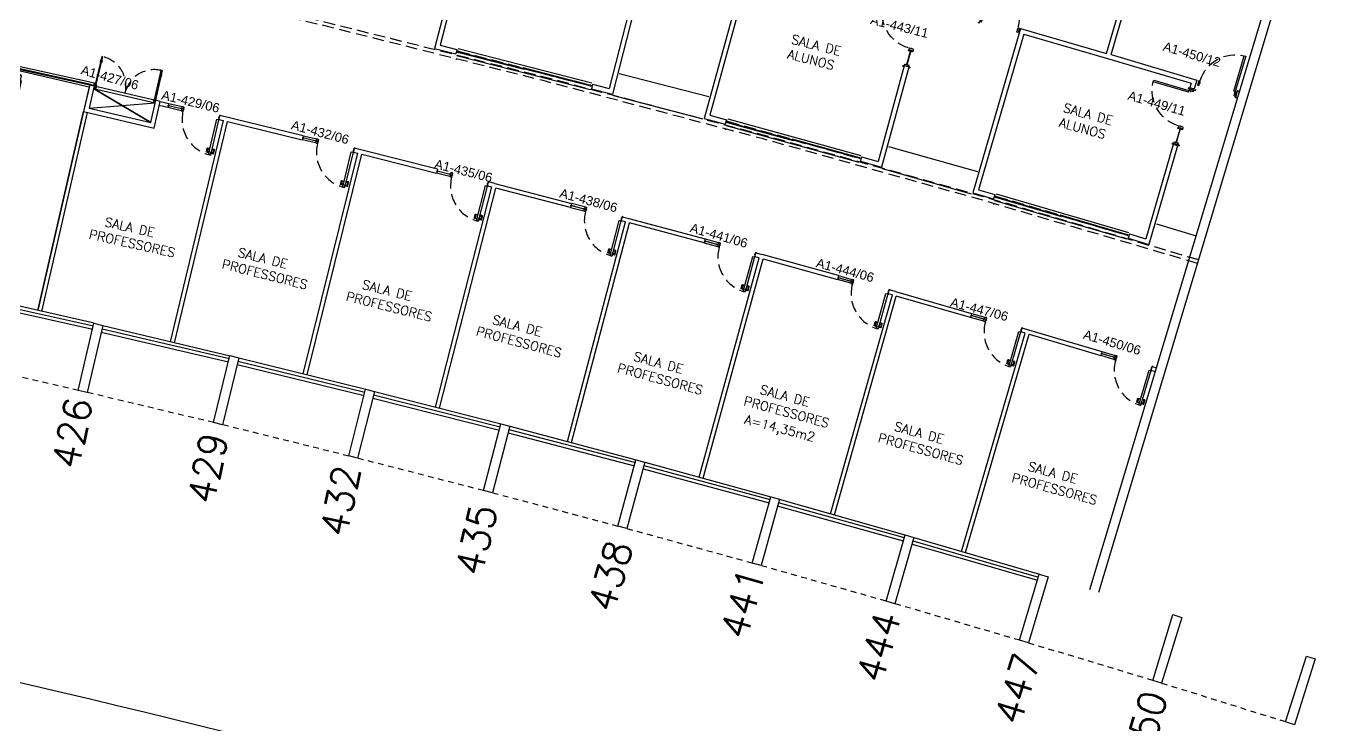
# Model space of a CAD drawing. Header units: millimetres. Extents: x 2958 to 3256, y 1036 to 1150.
# Drawn here: x 3192.3 to 3220.89, y 1050.32 to 1065.53 of the extents above; entities that cross this region are included whole.
import ezdxf

# ---------------------------------------------------------------- set-up
doc = ezdxf.new("R2010")
doc.units = ezdxf.units.MM
doc.linetypes.add('HIDDEN', pattern=[0.375, 0.25, -0.125])
doc.linetypes.add('HIDDEN2', pattern=[0.1875, 0.125, -0.0625])
for name, color, linetype in [('AM-FERRAGEM', 1, 'Continuous'), ('AR-ALV', 2, 'Continuous'), ('AR-ALV-BXA', 2, 'Continuous'), ('AR-COR-VT2', 2, 'Continuous'), ('AR-DIV', 2, 'Continuous'), ('AR-DIV-VT1', 1, 'Continuous'), ('AR-ESQ', 2, 'Continuous'), ('AR-PIS', 1, 'Continuous'), ('AR-PIS-DSN', 1, 'Continuous'), ('AR-POR', 1, 'Continuous'), ('AR-PRJ', 1, 'HIDDEN'), ('AR-PRJ-EDF', 1, 'HIDDEN'), ('AR-SMB', 21, 'Continuous'), ('AREA', 2, 'Continuous'), ('BL-ESCADA', 2, 'Continuous'), ('BL-ESQ-02', 62, 'Continuous'), ('BL-ESQ-PRJ', 1, 'HIDDEN'), ('BL-POR-01', 2, 'Continuous'), ('BL-POR-02', 1, 'Continuous'), ('BL-POR-PRJ', 1, 'HIDDEN'), ('DT-ESQ-01', 71, 'Continuous'), ('DT-ESQ-VT1', 1, 'Continuous'), ('DT-MOB-01', 1, 'Continuous'), ('ESQ', 1, 'Continuous'), ('ESTR', 3, 'Continuous'), ('NOPILAR1', 2, 'Continuous'), ('PROJ', 1, 'HIDDEN2'), ('TEXTO', 2, 'Continuous'), ('USO1', 2, 'Continuous')]:
    doc.layers.add(name, color=color, linetype=linetype)
doc.styles.add('1', font='romans.shx')
doc.styles.add('NOPILAR', font='simplex.shx', dxfattribs={"height": 0.6})
doc.styles.get("Standard").update_dxf_attribs({"font": 'arial.ttf'})
doc.styles.add('UNB-100-1', font='simplex.shx', dxfattribs={"height": 0.2})
doc.dimstyles.new('1-600', dxfattribs={"dimtxt": 1.1, "dimasz": 2.5, "dimexe": 2, "dimexo": 4, "dimgap": 0.2, "dimtad": 1, "dimdec": 0, "dimzin": 4, "dimdsep": 46, "dimlunit": 6, "dimtxsty": '1', "dimblk1": 'NONE', "dimblk2": 'NONE', "dimsah": 1, "dimcen": 0, "dimclrd": 2, "dimclre": 2, "dimclrt": 2, "dimadec": 0, "dimazin": 0, "dimtfac": 1, "dimtdec": 0, "dimtmove": 2, "dimatfit": 3, "dimldrblk": 'NONE', "dimfxl": 1, "dimtolj": 1, "dimtzin": 0, "dimarcsym": 0})

# ---------------------------------------------------------------- blocks, each defined once
blk = doc.blocks.new('ev01-p')
at = {"layer": 'AR-ALV-BXA', "color": 2}
for p, q in [((0, 0.075), (3, 0.075)), ((0, -0.075), (3, -0.075))]:
    blk.add_line(p, q, dxfattribs=at)
at = {"layer": 'BL-ESQ-02'}
for p, q in [((0, 0.021), (0.015, 0.021)), ((3, -0.006), (3, 0.007))]:
    blk.add_line(p, q, dxfattribs=at)
at = {"layer": 'BL-ESQ-02', "color": 2}
for p, q in [((0, 0.007), (0, 0.021)), ((0, 0.007), (0.015, 0.007)), ((0, -0.006), (0, 0.007)), ((0, 0.007), (0.015, 0.007)), ((0, -0.006), (0, 0.007)), ((0.015, 0.007), (0, 0.007)), ((0.014, 0.02), (0.001, 0.02)), ((0.001, 0.02), (0.001, 0.008)), ((0.001, 0.008), (0.014, 0.008)), ((0.014, 0.006), (0.001, 0.006)), ((0.001, 0.006), (0.001, -0.005)), ((0.014, 0.019), (0.014, 0.02)), ((0.015, 0.019), (0.014, 0.019)), ((0.014, 0.008), (0.014, 0.009)), ((0.014, 0.009), (0.015, 0.009)), ((0.014, 0.005), (0.014, 0.006)), ((0.015, 0.005), (0.014, 0.005)), ((0.015, 0.021), (0.015, 0.019)), ((0.015, 0.009), (0.015, 0.007)), ((0.015, 0.007), (0.015, 0.005)), ((3, 0.021), (2.985, 0.021)), ((2.985, 0.021), (2.985, 0.019)), ((2.985, 0.019), (2.986, 0.019)), ((2.986, 0.009), (2.985, 0.009)), ((2.985, 0.009), (2.985, 0.007)), ((3, 0.007), (2.985, 0.007)), ((2.985, 0.007), (3, 0.007)), ((2.986, 0.019), (2.986, 0.02)), ((2.986, 0.02), (2.999, 0.02)), ((2.986, 0.008), (2.986, 0.009)), ((2.999, 0.008), (2.986, 0.008)), ((2.999, 0.02), (2.999, 0.008)), ((3, 0.007), (3, 0.021)), ((0.015, -0.006), (0, -0.006)), ((0.001, -0.005), (0.014, -0.005)), ((0.014, -0.005), (0.014, -0.004)), ((0.014, -0.004), (0.015, -0.004)), ((0.015, -0.004), (0.015, -0.006))]:
    blk.add_line(p, q, dxfattribs=at)
at = {"layer": 'BL-ESQ-02', "color": 1}
for points in [[(1.5, 0.004), (0.005, 0.004), (0.005, -0.004), (1.5, -0.004)], [(1.47, 0.01), (2.995, 0.01), (2.995, 0.018), (1.47, 0.018)]]:
    blk.add_lwpolyline(points, dxfattribs=at)
at = {"layer": 'BL-ESQ-02', "color": 2}
blk.add_lwpolyline([(0.005, -0.164), (0.005, -0.172)], dxfattribs=at)
at = {"layer": 'BL-ESQ-PRJ', "color": 1}
for p, q in [((0, 0.021), (2.985, 0.021)), ((0.015, 0.019), (2.985, 0.019)), ((0.015, 0.009), (2.985, 0.009)), ((0.015, 0.007), (2.985, 0.007))]:
    blk.add_line(p, q, dxfattribs=at)
at = {"layer": 'DT-ESQ-01', "color": 1}
for p, q in [((1.47, 0.018), (1.47, 0.01)), ((1.5, 0.004), (1.5, -0.004))]:
    blk.add_line(p, q, dxfattribs=at)
blk = doc.blocks.new('pm01-p')
at = {"layer": 'BL-ESQ-02', "color": 2}
for p, q in [((0.01, 0.025), (0.01, 0.125)), ((0.04, 0.125), (0.01, 0.125)), ((0.04, 0.025), (0.01, 0.025)), ((0.04, 0.025), (0.04, 0.125))]:
    blk.add_line(p, q, dxfattribs=at)
for points in [[(0.041, 0.926), (0.041, 0.126), (0.076, 0.126), (0.076, 0.926)], [(0.04, 0.075), (0.04, 0.09), (0.05, 0.09), (0.05, 0.075)], [(0.842, 0.075), (0.842, 0.09), (0.832, 0.09), (0.832, 0.075)], [(0.872, 0.025), (0.842, 0.025), (0.842, 0.125), (0.872, 0.125)]]:
    blk.add_lwpolyline(points, close=True, dxfattribs=at)
at = {"layer": 'BL-ESQ-02', "color": 1}
for points in [[(0, 0.023), (0, 0), (-0.023, 0), (-0.023, 0), (0, 0), (0, 0.023)], [(0, 0.128), (0, 0.15), (-0.023, 0.15), (-0.023, 0.151), (0, 0.151), (0, 0.128)]]:
    blk.add_lwpolyline(points, close=True, dxfattribs=at)
at = {"layer": 'BL-ESQ-02', "color": 2}
blk.add_lwpolyline([(0.01, 0.115), (0, 0.115), (0, 0.035), (0.01, 0.035)], dxfattribs=at)
at = {"layer": 'BL-ESQ-PRJ', "color": 1}
blk.add_arc((0.041, 0.126), 0.801, 1.0013, 87.4949, dxfattribs=at)
at = {"layer": 'DT-ESQ-VT1'}
for points in [[(0.04, 0.125), (0.04, 0.1), (0.041, 0.1), (0.041, 0.125)], [(0.041, 0.126), (0.066, 0.126), (0.066, 0.125), (0.041, 0.125)]]:
    blk.add_lwpolyline(points, close=True, dxfattribs=at)
blk = doc.blocks.new('em01-p')
at = {"layer": 'BL-ESQ-02', "color": 2}
for p, q in [((0.33, 0.003), (0.03, 0.003)), ((0.33, 0.05), (0.33, -0.05)), ((0.36, 0.05), (0.33, 0.05)), ((0.36, 0.05), (0.36, -0.05)), ((0.33, -0.003), (0.03, -0.003)), ((0.36, -0.05), (0.33, -0.05))]:
    blk.add_line(p, q, dxfattribs=at)
for points in [[(0.03, 0.05), (0, 0.05), (0, -0.05), (0.03, -0.05)], [(0.03, 0.003), (0.03, 0.018), (0.04, 0.018), (0.04, 0.003)], [(0.33, 0.003), (0.33, 0.018), (0.32, 0.018), (0.32, 0.003)], [(0.03, -0.003), (0.03, -0.018), (0.04, -0.018), (0.04, -0.003)], [(0.33, -0.003), (0.33, -0.018), (0.32, -0.018), (0.32, -0.003)]]:
    blk.add_lwpolyline(points, close=True, dxfattribs=at)
blk.add_lwpolyline([(0.36, -0.04), (0.37, -0.04), (0.37, 0.04), (0.36, 0.04)], dxfattribs=at)
at = {"layer": 'BL-ESQ-02', "color": 1}
for points in [[(0.37, 0.052), (0.37, 0.075), (0.392, 0.075), (0.392, 0.075), (0.369, 0.075), (0.369, 0.052)], [(0.37, -0.053), (0.37, -0.075), (0.392, -0.075), (0.392, -0.076), (0.369, -0.076), (0.369, -0.053)]]:
    blk.add_lwpolyline(points, close=True, dxfattribs=at)
blk = doc.blocks.new('conj pm01-p')
at = {"rotation": 180}
for name, p in [('em01-p', (-0.872, 0)), ('pm01-p', (0, 0.075))]:
    blk.add_blockref(name, p, dxfattribs=at)
blk = doc.blocks.new('escada01-planta')
for p, q in [((0.1, 0.1), (0.1, 0.103)), ((0.106, 0.1), (0.1, 0.1)), ((2.9, 0.1), (2.894, 0.1)), ((2.9, 0.103), (2.9, 0.1))]:
    blk.add_line(p, q)
at = {"layer": 'AR-COR-VT2'}
for p, q in [((-1.517, 4.349), (-1.517, 4.41)), ((-1.517, 4.41), (0.07, 4.41)), ((-1.476, 4.37), (0.03, 4.37)), ((-1.476, 4.349), (-1.476, 4.37)), ((0.03, 4.37), (0.03, 0.03)), ((0.07, 4.41), (0.07, 0.07)), ((1.33, 1.43), (1.33, 4.41)), ((1.33, 4.41), (4.558, 4.41)), ((1.37, 1.47), (1.37, 4.37)), ((1.37, 4.37), (4.517, 4.37)), ((4.517, 4.349), (4.517, 4.37)), ((4.558, 4.348), (4.558, 4.41)), ((1.63, 4.218), (1.63, 1.47)), ((1.67, 4.218), (1.67, 1.43)), ((2.93, 4.218), (2.93, 1.859)), ((2.97, 4.218), (2.97, 1.859)), ((2.93, 1.859), (2.93, 0.07)), ((2.97, 1.859), (2.97, 0.03)), ((1.33, 1.43), (1.67, 1.43)), ((1.37, 1.47), (1.63, 1.47)), ((2.97, 0.03), (0.03, 0.03)), ((0.07, 0.07), (2.93, 0.07))]:
    blk.add_line(p, q, dxfattribs=at)
for centre, start, end in [((1.65, 4.218), 359.5253, 179.5252), ((2.95, 4.218), 0.4748, 180.4747)]:
    blk.add_arc(centre, 0.02, start, end, dxfattribs=at)
at = {"layer": 'AR-PIS'}
blk.add_line((1.4, 4.349), (4.468, 4.349), dxfattribs=at)
at = {"layer": 'AR-PIS-DSN', "ltscale": 0.2}
for p, q in [((0, 4.349), (-1.476, 4.349)), ((0, 1.5), (0, 4.349)), ((0, 4.349), (0.03, 4.349)), ((0.07, 4.349), (0.1, 4.349)), ((1.3, 4.349), (0.1, 4.349)), ((0.1, 4.349), (0.1, 1.5)), ((1.3, 4.349), (1.33, 4.349)), ((1.3, 4.349), (1.3, 1.5)), ((1.37, 4.349), (1.4, 4.349)), ((1.4, 4.349), (1.4, 1.5)), ((0.03, 4.156), (0, 4.156)), ((0.1, 4.156), (0.07, 4.156)), ((1.3, 4.065), (0.1, 4.065)), ((1.33, 4.156), (1.3, 4.156)), ((1.4, 4.156), (1.37, 4.156)), ((1.6, 4.115), (1.63, 4.115)), ((1.6, 4.115), (1.6, 1.5)), ((1.67, 4.115), (1.7, 4.115)), ((1.7, 4.115), (1.7, 1.785)), ((2.9, 4.065), (1.7, 4.065)), ((2.9, 4.115), (2.93, 4.115)), ((2.9, 1.785), (2.9, 4.115)), ((2.97, 4.115), (3, 4.115)), ((3, 1.785), (3, 4.115)), ((1.3, 3.78), (0.1, 3.78)), ((2.9, 3.78), (1.7, 3.78)), ((1.3, 3.495), (0.1, 3.495)), ((2.9, 3.495), (1.7, 3.495)), ((1.3, 3.21), (0.1, 3.21)), ((2.9, 3.21), (1.7, 3.21)), ((1.3, 2.925), (0.1, 2.925)), ((2.9, 2.925), (1.7, 2.925)), ((1.3, 2.64), (0.1, 2.64)), ((2.9, 2.64), (1.7, 2.64)), ((1.3, 2.355), (0.1, 2.355)), ((2.9, 2.355), (1.7, 2.355)), ((1.3, 2.07), (0.1, 2.07)), ((2.9, 2.07), (1.7, 2.07)), ((1.3, 1.785), (0.1, 1.785)), ((1.6, 1.785), (1.63, 1.785)), ((1.67, 1.785), (1.7, 1.785)), ((2.9, 1.785), (1.7, 1.785)), ((2.9, 1.785), (2.93, 1.785)), ((2.97, 1.785), (3, 1.785)), ((3, 1.785), (3, 0)), ((0, 0), (0, 1.5)), ((0, 1.5), (0.03, 1.5)), ((0.07, 1.5), (0.1, 1.5)), ((1.3, 1.5), (1.33, 1.5)), ((1.37, 1.5), (1.4, 1.5)), ((1.4, 1.5), (1.6, 1.5)), ((3, 0), (0, 0))]:
    blk.add_line(p, q, dxfattribs=at)
blk = doc.blocks.new('DOBRADIÇA')
at = {"layer": 'AM-FERRAGEM', "linetype": 'Continuous'}
for p, q in [((-0.029, 0), (-0.005, 0.013)), ((-0.021, -0.002), (-0.005, 0.007)), ((-0.021, -0.017), (-0.021, -0.004)), ((0, -0.08), (0, -0.029))]:
    blk.add_line(p, q, dxfattribs=at)
at = {"layer": 'AM-FERRAGEM'}
for p, q in [((-0.005, 0.05), (-0.005, 0.005)), ((0, 0.05), (-0.005, 0.05)), ((0, 0.005), (-0.005, 0.005)), ((-0.031, -0.003), (-0.029, -0.025)), ((-0.029, -0.025), (-0.021, -0.03)), ((-0.021, -0.017), (-0.004, -0.024)), ((-0.017, -0.034), (-0.008, -0.075)), ((0, -0.08), (-0.003, -0.08))]:
    blk.add_line(p, q, dxfattribs=at)
at = {"layer": 'AM-FERRAGEM', "linetype": 'Continuous'}
blk.add_circle((-0.026, -0.004), 0.002, dxfattribs=at)
for centre, radius, end in [((-0.026, -0.004), 0.005, 172), ((-0.026, -0.004), 0.002, 172), ((-0.005, -0.029), 0.005, 76)]:
    blk.add_arc(centre, radius, 0, end, dxfattribs=at)
at = {"layer": 'AM-FERRAGEM'}
for centre, start, end in [((-0.022, -0.034), 2.8624, 76), ((-0.003, -0.075), 182.8624, 270)]:
    blk.add_arc(centre, 0.005, start, end, dxfattribs=at)
blk = doc.blocks.new('ar 01-aberto-p')
at = {"layer": 'AR-SMB'}
for p, q in [((0.005, 0.435), (1.385, -0.005)), ((1.385, 0.435), (0.005, -0.005))]:
    blk.add_line(p, q, dxfattribs=at)
at = {"layer": 'BL-POR-01'}
for p, q in [((1.385, -0.005), (0.005, -0.005)), ((1.385, -0.065), (0.005, -0.065))]:
    blk.add_line(p, q, dxfattribs=at)
for points in [[(0.019, -0.725), (0.019, -0.07), (0.04, -0.07), (0.04, -0.725), (0.019, -0.725)], [(1.371, -0.725), (1.371, -0.07), (1.35, -0.07), (1.35, -0.725), (1.371, -0.725)]]:
    blk.add_lwpolyline(points, dxfattribs=at)
at = {"layer": 'BL-POR-PRJ'}
for centre, start, end in [((0.04, -0.07), 268.1627, 0.4374), ((1.35, -0.07), 179.5626, 271.8373)]:
    blk.add_arc(centre, 0.655, start, end, dxfattribs=at)
at = {"layer": 'DT-MOB-01'}
for points in [[(0.019, -0.589), (0.013, -0.589)], [(0.013, -0.641), (0.013, -0.589)], [(0.019, -0.641), (0.013, -0.641)], [(0.04, -0.589), (0.046, -0.589)], [(0.04, -0.641), (0.046, -0.641)], [(0.046, -0.641), (0.046, -0.589)], [(1.35, -0.599), (1.344, -0.599)], [(1.344, -0.651), (1.344, -0.599)], [(1.35, -0.651), (1.344, -0.651)], [(1.371, -0.599), (1.377, -0.599)], [(1.371, -0.651), (1.377, -0.651)], [(1.377, -0.651), (1.377, -0.599)]]:
    blk.add_lwpolyline(points, dxfattribs=at)
at = {"linetype": 'Continuous', "yscale": 0.7199999999999989, "rotation": 180}
for p, xscale, zscale in [((0.04, -0.065), 0.7199999999999989, 0.7199999999999989), ((1.35, -0.065), -0.7199999999999989, 0.7200000000000001)]:
    blk.add_blockref('DOBRADIÇA', p, dxfattribs=dict(at, xscale=xscale, zscale=zscale))
blk = doc.blocks.new('pm80-dry-p')
at = {"layer": 'BL-POR-01'}
blk.add_lwpolyline([(0.044, 0.84), (0.044, 0.05), (0.004, 0.05), (0.004, 0.84)], close=True, dxfattribs=at)
at = {"layer": 'BL-POR-02'}
for p, q in [((0, 0.047), (-0.018, 0.047)), ((-0.018, 0.047), (-0.018, 0.046)), ((-0.018, 0.046), (0, 0.046)), ((0.001, 0.045), (0.001, 0)), ((0.002, 0), (0.002, 0.045)), ((0.803, 0), (0.803, 0.045)), ((0.804, 0.045), (0.804, 0)), ((0.805, 0.047), (0.823, 0.047)), ((0.823, 0.046), (0.805, 0.046)), ((0.823, 0.047), (0.823, 0.046)), ((-0.018, -0.046), (-0.018, -0.047)), ((0, -0.046), (-0.018, -0.046)), ((-0.018, -0.047), (0, -0.047)), ((0.001, -0.005), (0.001, -0.045)), ((0.002, -0.045), (0.002, -0.005)), ((0.003, -0.001), (0.016, -0.001)), ((0.003, -0.002), (0.016, -0.002)), ((0.003, -0.004), (0.016, -0.004)), ((0.802, -0.001), (0.789, -0.001)), ((0.802, -0.002), (0.789, -0.002)), ((0.802, -0.004), (0.789, -0.004)), ((0.803, -0.045), (0.803, -0.005)), ((0.804, -0.005), (0.804, -0.045)), ((0.805, -0.046), (0.823, -0.046)), ((0.823, -0.047), (0.805, -0.047)), ((0.823, -0.046), (0.823, -0.047))]:
    blk.add_line(p, q, dxfattribs=at)
for points in [[(-0.003, 0.799), (-0.047, 0.799, 0.414214), (-0.056, 0.79), (-0.056, 0.71, 0.414214), (-0.047, 0.701), (-0.018, 0.701), (-0.018, 0.719), (-0.038, 0.719), (-0.038, 0.781), (-0.003, 0.781)], [(0.051, 0.799), (0.095, 0.799, -0.414214), (0.104, 0.79), (0.104, 0.71, -0.414214), (0.095, 0.701), (0.066, 0.701), (0.066, 0.719), (0.086, 0.719), (0.086, 0.781), (0.051, 0.781)]]:
    blk.add_lwpolyline(points, format="xyb", dxfattribs=at)
for points in [[(0.004, 0.816), (0.004, 0.764), (-0.003, 0.764), (-0.003, 0.816)], [(0.044, 0.816), (0.044, 0.764), (0.051, 0.764), (0.051, 0.816)]]:
    blk.add_lwpolyline(points, close=True, dxfattribs=at)
for centre, radius, start, end in [((0, 0.045), 0.00225, 0, 90), ((0, 0.045), 0.00075, 0, 90), ((0.805, 0.045), 0.00225, 90, 180), ((0.805, 0.045), 0.00075, 90, 180), ((0, -0.045), 0.00225, 270, 0), ((0, -0.045), 0.00075, 270, 0), ((0.003, 0), 0.00225, 180, 270), ((0.003, -0.005), 0.00225, 90, 180), ((0.003, 0), 0.00075, 180, 270), ((0.003, -0.005), 0.00075, 90, 180), ((0.016, -0.002), 0.0015, 270, 90), ((0.789, -0.002), 0.0015, 90, 270), ((0.802, 0), 0.00075, 270, 0), ((0.802, 0), 0.00225, 270, 0), ((0.802, -0.005), 0.00225, 0, 90), ((0.802, -0.005), 0.00075, 0, 90), ((0.805, -0.045), 0.00225, 180, 270), ((0.805, -0.045), 0.00075, 180, 270)]:
    blk.add_arc(centre, radius, start, end, dxfattribs=at)
at = {"layer": 'BL-POR-PRJ'}
blk.add_arc((0.012, 0.05), 0.79, 359.9833, 90.5939, dxfattribs=at)
blk = doc.blocks.new('porta-visor')
at = {"layer": 'AR-DIV'}
for p, q in [((0, -0.045), (0, 0.045)), ((0.843, 0.045), (0.805, 0.045)), ((0.805, -0.045), (0.805, 0.045)), ((0.843, -0.045), (0.805, -0.045))]:
    blk.add_line(p, q, dxfattribs=at)
for points in [[(0.843, 0.045), (0.843, -0.045)], [(1.143, 0.045), (1.143, -0.045)]]:
    blk.add_lwpolyline(points, dxfattribs=at)
at = {"layer": 'DT-ESQ-VT1'}
for points in [[(0.864, -0.004), (0.864, -0.005), (0.843, -0.005), (0.843, 0.003), (0.843, 0.005), (0.864, 0.005), (0.864, 0.004), (0.844, 0.004), (0.844, 0.003), (0.844, -0.003), (0.844, -0.004)], [(1.122, -0.004), (1.122, -0.005), (1.143, -0.005), (1.143, 0.003), (1.143, 0.005), (1.122, 0.005), (1.122, 0.004), (1.142, 0.004), (1.142, 0.003), (1.142, -0.003), (1.142, -0.004)]]:
    blk.add_lwpolyline(points, close=True, dxfattribs=at)
for points in [[(0.844, 0.003), (0.844, -0.003)], [(1.142, 0.003), (1.142, -0.003)]]:
    blk.add_lwpolyline(points, dxfattribs=at)
at = {"layer": 'DT-ESQ-VT1', "color": 2}
blk.add_lwpolyline([(0.846, -0.003), (1.14, -0.003), (1.14, 0.003), (0.846, 0.003)], close=True, dxfattribs=at)
at = {"xscale": -1, "rotation": 180.0000000026153}
blk.add_blockref('pm80-dry-p', (0, 0), dxfattribs=at)
blk = doc.blocks.new('PILAR-SLC')
blk.add_lwpolyline([(0.197, -72.501), (0.197, -74.001), (-0.003, -74.001), (-0.003, -72.501)], close=True)
blk = doc.blocks.new('*D97')
at = {"layer": 'DEFPOINTS', "color": 0, "transparency": 16777216}
for p in [(3139.882, 1067.386), (3139.766, 1065.89), (3217.679, 1052.622), (3190.353, 1051.654), (3217.238, 1051.188)]:
    blk.add_point(p, dxfattribs=at)
at = {"layer": 'USO1', "color": 2, "lineweight": -2, "transparency": 16777216}
for p, q in [((3139.459, 1061.902), (3139.114, 1057.415)), ((3216.063, 1047.364), (3214.741, 1043.063))]:
    blk.add_line(p, q, dxfattribs=at)
blk.add_arc((3112.356, 709.986), 350.458, 72.913, 85.59592, dxfattribs=at)
at = {"layer": 'USO1', "color": 2, "transparency": 16777216, "insert": (3177.837, 1055.035), "char_height": 1.1, "attachment_point": 5, "rotation": 349.2545, "style": '1'}
blk.add_mtext('\\A1;Matemática', dxfattribs=at)
blk = doc.blocks.new('_NONE')
at = {"color": 0, "linetype": 'ByBlock'}
blk.add_circle((0, 0), 0.25, dxfattribs=at)
blk = doc.blocks.new('*D98')
at = {"layer": 'DEFPOINTS', "color": 0, "transparency": 16777216}
for p in [(3217.727, 1052.777), (3217.286, 1051.343), (3240.472, 1045.084), (3239.973, 1043.677), (3230.342, 1040.125)]:
    blk.add_point(p, dxfattribs=at)
at = {"layer": 'USO1', "color": 2, "lineweight": -2, "transparency": 16777216}
for p, q in [((3216.111, 1047.52), (3214.741, 1043.063)), ((3238.636, 1039.907), (3237.127, 1035.655))]:
    blk.add_line(p, q, dxfattribs=at)
blk.add_arc((3052.301, 514.617), 554.849, 70.469, 72.913, dxfattribs=at)
at = {"layer": 'USO1', "color": 2, "transparency": 16777216, "insert": (3226.837, 1042.089), "char_height": 1.1, "attachment_point": 5, "rotation": 341.691, "style": '1'}
blk.add_mtext('\\A1;Entrada Norte', dxfattribs=at)

msp = doc.modelspace()

# ---------------------------------------------------------------- linework, layer by layer
at = {"layer": 'AR-ALV'}
for p, q in [((3215.836, 1064.937), (3217.156, 1069.464)), ((3215.932, 1064.909), (3217.252, 1069.436)), ((3215.471, 1053.262), (3220.143, 1068.793)), ((3215.664, 1053.208), (3220.335, 1068.735)), ((3202.067, 1068.432), (3201.198, 1065.041)), ((3202.195, 1068.528), (3201.32, 1065.114)), ((3208.002, 1066.919), (3207.071, 1063.519)), ((3208.099, 1066.893), (3207.194, 1063.589)), ((3205.53, 1066.237), (3205.001, 1064.171)), ((3205.627, 1066.212), (3205.073, 1064.048)), ((3213.961, 1065.475), (3212.918, 1061.899)), ((3214.029, 1065.352), (3213.042, 1061.968)), ((3213.961, 1065.475), (3215.836, 1064.937)), ((3214.029, 1065.352), (3215.855, 1064.827)), ((3201.198, 1065.041), (3201.658, 1064.925)), ((3201.32, 1065.114), (3201.683, 1065.022)), ((3201.683, 1065.022), (3201.658, 1064.925)), ((3215.856, 1064.827), (3217.677, 1064.287)), ((3215.932, 1064.909), (3217.801, 1064.355)), ((3211.429, 1064.667), (3210.859, 1062.585)), ((3211.525, 1064.64), (3210.929, 1062.462)), ((3204.638, 1064.265), (3204.613, 1064.168)), ((3204.613, 1064.168), (3205.073, 1064.048)), ((3204.638, 1064.265), (3205.001, 1064.171)), ((3217.677, 1064.287), (3217.649, 1064.191)), ((3217.649, 1064.191), (3217.745, 1064.163)), ((3217.801, 1064.355), (3217.745, 1064.163)), ((3218.642, 1063.975), (3218.684, 1064.119)), ((3218.684, 1064.119), (3218.733, 1064.105)), ((3218.642, 1063.975), (3218.69, 1063.961)), ((3207.194, 1063.589), (3207.555, 1063.492)), ((3207.071, 1063.519), (3207.529, 1063.395)), ((3207.555, 1063.492), (3207.529, 1063.395)), ((3210.498, 1062.686), (3210.471, 1062.589)), ((3210.498, 1062.686), (3210.859, 1062.585)), ((3217.287, 1062.951), (3216.69, 1060.903)), ((3217.383, 1062.923), (3216.758, 1060.779)), ((3217.383, 1062.923), (3217.287, 1062.951)), ((3210.471, 1062.589), (3210.929, 1062.462)), ((3212.918, 1061.899), (3213.374, 1061.768)), ((3213.042, 1061.968), (3213.402, 1061.864)), ((3213.402, 1061.864), (3213.374, 1061.768)), ((3216.331, 1061.01), (3216.302, 1060.914)), ((3216.331, 1061.01), (3216.69, 1060.903)), ((3216.302, 1060.914), (3216.758, 1060.779))]:
    msp.add_line(p, q, dxfattribs=at)
at = {"layer": 'AR-DIV'}
for p, q in [((3203.131, 1064.529), (3203.132, 1064.529)), ((3203.131, 1064.529), (3203.131, 1064.529)), ((3193.689, 1064.253), (3193.784, 1064.231)), ((3193.689, 1064.253), (3193.784, 1064.231)), ((3195.223, 1063.893), (3195.128, 1063.916)), ((3195.223, 1063.893), (3195.128, 1063.916)), ((3195.222, 1063.889), (3195.407, 1063.845)), ((3192.554, 1059.337), (3193.553, 1063.671)), ((3192.642, 1059.317), (3193.639, 1063.651)), ((3195.387, 1063.758), (3195.201, 1063.801)), ((3195.736, 1063.768), (3195.699, 1063.777)), ((3196.499, 1063.497), (3196.52, 1063.586)), ((3198.337, 1063.144), (3196.52, 1063.586)), ((3195.447, 1058.66), (3196.596, 1063.474)), ((3195.535, 1058.639), (3196.684, 1063.453)), ((3196.499, 1063.497), (3196.596, 1063.474)), ((3196.684, 1063.453), (3198.316, 1063.057)), ((3198.665, 1063.064), (3198.629, 1063.073)), ((3198.334, 1057.959), (3199.523, 1062.763)), ((3198.422, 1057.937), (3199.61, 1062.742)), ((3199.426, 1062.787), (3199.448, 1062.875)), ((3199.426, 1062.787), (3199.523, 1062.763)), ((3199.588, 1062.84), (3199.447, 1062.874)), ((3201.261, 1062.419), (3199.588, 1062.84)), ((3199.61, 1062.742), (3201.239, 1062.331)), ((3202.347, 1062.052), (3202.369, 1062.14)), ((3202.51, 1062.104), (3202.369, 1062.14)), ((3202.51, 1062.104), (3204.179, 1061.669)), ((3201.215, 1057.234), (3202.444, 1062.028)), ((3201.303, 1057.211), (3202.531, 1062.006)), ((3202.347, 1062.052), (3202.444, 1062.028)), ((3204.156, 1061.582), (3202.531, 1062.006)), ((3204.469, 1061.594), (3204.506, 1061.584)), ((3204.09, 1056.485), (3205.359, 1061.269)), ((3204.177, 1056.462), (3205.446, 1061.246)), ((3204.483, 1061.497), (3204.447, 1061.506)), ((3205.262, 1061.294), (3205.285, 1061.381)), ((3205.359, 1061.269), (3205.262, 1061.294)), ((3205.285, 1061.381), (3205.425, 1061.344)), ((3205.425, 1061.344), (3207.091, 1060.896)), ((3207.067, 1060.809), (3205.446, 1061.246)), ((3206.959, 1055.712), (3208.267, 1060.485)), ((3207.046, 1055.688), (3208.354, 1060.462)), ((3208.17, 1060.511), (3208.194, 1060.598)), ((3208.267, 1060.485), (3208.17, 1060.511)), ((3208.194, 1060.598), (3208.334, 1060.56)), ((3209.996, 1060.098), (3208.334, 1060.56)), ((3208.354, 1060.462), (3209.972, 1060.011)), ((3209.822, 1054.916), (3211.169, 1059.678)), ((3209.908, 1054.891), (3211.255, 1059.654)), ((3211.072, 1059.705), (3211.097, 1059.791)), ((3211.169, 1059.678), (3211.072, 1059.705)), ((3211.236, 1059.753), (3211.097, 1059.791)), ((3211.236, 1059.753), (3212.894, 1059.276)), ((3212.87, 1059.19), (3211.255, 1059.654)), ((3213.967, 1058.874), (3213.993, 1058.961)), ((3213.992, 1058.961), (3214.132, 1058.921)), ((3212.677, 1054.096), (3214.064, 1058.847)), ((3212.764, 1054.07), (3214.15, 1058.821)), ((3214.064, 1058.847), (3213.967, 1058.874)), ((3214.132, 1058.921), (3215.733, 1058.446)), ((3214.15, 1058.821), (3215.708, 1058.36)), ((3215.09, 1058.671), (3215.09, 1058.671)), ((3215.995, 1058.275), (3216.031, 1058.264)), ((3216.021, 1058.361), (3216.057, 1058.351)), ((3216.803, 1058.036), (3216.829, 1058.122)), ((3216.829, 1058.122), (3216.925, 1058.093)), ((3216.899, 1058.007), (3216.803, 1058.036))]:
    msp.add_line(p, q, dxfattribs=at)
for points in [[(3193.689, 1064.253), (3193.553, 1063.671), (3195.086, 1063.312), (3195.223, 1063.893)], [(3193.689, 1064.253), (3193.553, 1063.671), (3195.086, 1063.312), (3195.223, 1063.893)], [(3193.784, 1064.231), (3193.67, 1063.744), (3195.014, 1063.429), (3195.128, 1063.916)], [(3193.784, 1064.231), (3193.67, 1063.744), (3195.014, 1063.429), (3195.128, 1063.916)]]:
    msp.add_lwpolyline(points, dxfattribs=at)
at = {"layer": 'AR-DIV-VT1'}
for p, q in [((3195.407, 1063.845), (3195.699, 1063.777)), ((3195.679, 1063.689), (3195.387, 1063.758)), ((3198.607, 1062.986), (3198.316, 1063.057)), ((3198.337, 1063.144), (3198.629, 1063.073)), ((3201.53, 1062.258), (3201.239, 1062.331)), ((3204.156, 1061.582), (3204.447, 1061.506)), ((3204.469, 1061.594), (3204.179, 1061.669)), ((3207.067, 1060.809), (3207.357, 1060.731)), ((3207.091, 1060.896), (3207.38, 1060.817)), ((3209.996, 1060.098), (3210.285, 1060.017)), ((3210.261, 1059.931), (3209.972, 1060.011)), ((3212.894, 1059.276), (3213.183, 1059.193)), ((3213.158, 1059.107), (3212.87, 1059.19)), ((3215.733, 1058.446), (3216.021, 1058.361)), ((3215.995, 1058.275), (3215.708, 1058.36))]:
    msp.add_line(p, q, dxfattribs=at)
at = {"layer": 'AR-PIS'}
for p, q in [((3193.771, 1064.172), (3195.014, 1063.429)), ((3193.67, 1063.744), (3195.114, 1063.857)), ((3193.553, 1063.671), (3192.554, 1059.337))]:
    msp.add_line(p, q, dxfattribs=at)
msp.add_lwpolyline([(3186.841, 1060.602), (3187.885, 1065.518), (3190.792, 1064.875), (3193.674, 1064.207), (3192.554, 1059.337)], dxfattribs=at)
at = {"layer": 'AR-PIS-DSN'}
for p, q in [((3205.216, 1064.502), (3207.169, 1063.995)), ((3205.091, 1064.018), (3207.043, 1063.511)), ((3211.082, 1062.912), (3213.023, 1062.363)), ((3210.946, 1062.431), (3212.887, 1061.882)), ((3216.919, 1061.227), (3217.789, 1060.965))]:
    msp.add_line(p, q, dxfattribs=at)
at = {"layer": 'AR-PRJ'}
for radius in [366.676, 366.755]:
    msp.add_arc((3112.107, 709.256), radius, 73.24459, 85.57029, dxfattribs=at)
at = {"layer": 'AR-PRJ-EDF', "linetype": 'HIDDEN'}
msp.add_arc((3112.111, 709.256), 366.755, 73.24459, 85.57151, dxfattribs=at)
at = {"layer": 'ESQ'}
for p, q in [((3190.974, 1059.551), (3193.752, 1058.936)), ((3190.99, 1059.624), (3193.769, 1059.009)), ((3191.006, 1059.697), (3193.784, 1059.07)), ((3193.972, 1059.016), (3196.742, 1058.355)), ((3193.938, 1058.87), (3196.709, 1058.221)), ((3193.955, 1058.943), (3196.727, 1058.294)), ((3196.897, 1058.163), (3199.663, 1057.491)), ((3196.915, 1058.236), (3199.681, 1057.564)), ((3196.933, 1058.309), (3199.697, 1057.625)), ((3199.887, 1057.577), (3202.645, 1056.869)), ((3199.85, 1057.431), (3202.61, 1056.736)), ((3199.869, 1057.504), (3202.629, 1056.808)), ((3202.797, 1056.674), (3205.551, 1055.955)), ((3202.816, 1056.747), (3205.571, 1056.028)), ((3202.835, 1056.82), (3205.587, 1056.088)), ((3205.737, 1055.892), (3208.485, 1055.15)), ((3205.757, 1055.965), (3208.505, 1055.222)), ((3205.777, 1056.037), (3208.522, 1055.283)), ((3208.662, 1055.088), (3211.403, 1054.322)), ((3208.682, 1055.16), (3211.424, 1054.394)), ((3208.702, 1055.232), (3211.442, 1054.455)), ((3211.639, 1054.398), (3214.371, 1053.596)), ((3211.597, 1054.254), (3214.331, 1053.465)), ((3211.618, 1054.326), (3214.353, 1053.536))]:
    msp.add_line(p, q, dxfattribs=at)
at = {"layer": 'PROJ'}
for p, q in [((3193.439, 1057.6), (3190.68, 1058.233)), ((3196.388, 1056.898), (3193.634, 1057.554)), ((3199.33, 1056.17), (3196.582, 1056.851)), ((3202.266, 1055.418), (3199.524, 1056.121)), ((3205.195, 1054.64), (3202.459, 1055.367)), ((3208.118, 1053.838), (3205.388, 1054.588)), ((3211.034, 1053.011), (3208.311, 1053.784)), ((3213.942, 1052.159), (3211.226, 1052.956)), ((3216.844, 1051.282), (3214.134, 1052.102)), ((3219.738, 1050.381), (3217.035, 1051.224))]:
    msp.add_line(p, q, dxfattribs=at)

# ---------------------------------------------------------------- block references
at = {"layer": 'AR-DIV', "xscale": -1}
for p, rotation in [((3196.509, 1063.541), 346.8137702148204), ((3199.437, 1062.831), 346.3501401401062), ((3202.358, 1062.096), 345.8761395000707), ((3205.273, 1061.337), 345.3917669251229), ((3208.182, 1060.555), 344.9177663243034), ((3211.085, 1059.748), 344.4541377294083), ((3213.98, 1058.917), 343.9697653146736), ((3216.816, 1058.079), 343.5036456208962)]:
    msp.add_blockref('porta-visor', p, dxfattribs=dict(at, rotation=rotation))
at = {"layer": 'AR-ESQ', "color": 4}
for p, rotation in [((3201.695, 1064.967), 345.6287581217835), ((3207.566, 1063.438), 344.6612540273111), ((3213.412, 1061.809), 343.7230781769849)]:
    msp.add_blockref('ev01-p', p, dxfattribs=dict(at, rotation=rotation))
at = {"layer": 'AR-POR'}
for name, p, rotation in [('pm01-p', (3213.063, 1065.603), 344.2066877369176), ('ar 01-aberto-p', (3195.118, 1063.851), 166.8139001949798), ('ar 01-aberto-p', (3195.118, 1063.851), 166.8139001949798)]:
    msp.add_blockref(name, p, dxfattribs=dict(at, rotation=rotation))
at = {"layer": 'AR-POR', "color": 4, "xscale": -1}
for p, rotation in [((3211.805, 1065.851), 254.6801440682696), ((3217.69, 1064.153), 253.7325457474182)]:
    msp.add_blockref('conj pm01-p', p, dxfattribs=dict(at, rotation=rotation))
at = {"layer": 'AR-POR', "xscale": -1, "rotation": 343.4957675520762}
msp.add_blockref('pm01-p', (3218.642, 1063.975), dxfattribs=at)
at = {"layer": 'BL-ESCADA', "rotation": 347.5244888226173}
msp.add_blockref('escada01-planta', (3188.383, 1060.972), dxfattribs=at)
msp.add_blockref('escada01-planta', (3188.383, 1060.972), dxfattribs=at)
at = {"layer": 'ESTR'}
for p, rotation in [((3210.3, 1129.655), 346.8292682926822), ((3213.861, 1128.806), 346.3414634146344), ((3217.415, 1127.928), 345.8536585365847), ((3220.961, 1127.019), 345.3658536585357), ((3224.5, 1126.08), 344.8780487804885), ((3228.03, 1125.11), 344.3902439024383), ((3231.552, 1124.111), 343.9024390243899), ((3235.065, 1123.082), 343.4146341463417), ((3238.57, 1122.023), 342.9268292682919), ((3242.065, 1120.934), 342.4390243902432)]:
    msp.add_blockref('PILAR-SLC', p, dxfattribs=dict(at, rotation=rotation))

# ---------------------------------------------------------------- texts
at = {"layer": 'AREA', "char_height": 0.2, "width": 1.35889, "attachment_point": 1}
for s, insert, rotation in [('A1-443/11', (3210.723, 1065.774), 346.066), ('A1-450/12', (3217.104, 1065.195), 343.5511), ('A1-427/06', (3193.529, 1064.68), 344.3931), ('A1-429/06', (3195.279, 1064.135), 346.5994), ('A1-449/11', (3216.336, 1064.126), 343.858), ('A1-432/06', (3198.108, 1063.483), 344.9232), ('A1-435/06', (3201.227, 1062.634), 345.9498), ('A1-438/06', (3203.955, 1062), 344.9267), ('A1-441/06', (3206.798, 1061.244), 344.1559), ('A1-444/06', (3209.544, 1060.482), 344.8791), ('A1-447/06', (3212.464, 1059.624), 345.3229), ('A1-450/06', (3215.366, 1058.922), 343.5836)]:
    msp.add_mtext(s, dxfattribs=dict(at, insert=insert, rotation=rotation))
at = {"layer": 'AREA', "insert": (3207.981, 1057.075), "char_height": 0.2, "width": 1.45594, "attachment_point": 1, "rotation": 345.273, "style": 'UNB-100-1'}
msp.add_mtext('A=14,35m2', dxfattribs=at)
at = {"layer": 'NOPILAR1', "style": 'NOPILAR'}
for s, rotation, p in [('426', 78.2592, (3193.441, 1055.856)), ('429', 78.2592, (3196.389, 1055.094)), ('432', 78.2592, (3199.279, 1054.382)), ('435', 76.9251, (3202.223, 1053.531)), ('438', 74.0451, (3205.098, 1052.737)), ('438', 74.0451, (3205.098, 1052.737)), ('441', 74.0451, (3207.984, 1052.148)), ('441', 74.0451, (3207.984, 1052.148)), ('444', 74.0451, (3210.944, 1051.197)), ('447', 72.6715, (3213.945, 1050.282)), ('450', 74.0451, (3216.752, 1049.463))]:
    msp.add_text(s, height=0.6, rotation=rotation, dxfattribs=at).set_placement(p)
at = {"layer": 'TEXTO', "char_height": 0.2, "attachment_point": 1, "style": 'UNB-100-1'}
for s, insert, width, rotation in [('SALA DE\\PALUNOS', (3209.001, 1065.35), 1.95981, 345.6152), ('SALA DE\\PALUNOS', (3214.927, 1063.86), 1.95981, 344.5406), ('  SALA DE\\PPROFESSORES', (3193.772, 1061.431), 2.14541, 347.4211), ('  SALA DE\\PPROFESSORES', (3196.679, 1060.778), 2.14541, 345.9388), ('  SALA DE\\PPROFESSORES', (3199.384, 1060.075), 2.14541, 346.0673), ('  SALA DE\\PPROFESSORES', (3202.224, 1059.317), 2.14541, 345.1913), ('  SALA DE\\PPROFESSORES', (3205.302, 1058.516), 2.14541, 344.8447), ('  SALA DE\\PPROFESSORES', (3208.055, 1057.796), 2.14541, 344.8868), ('  SALA DE\\PPROFESSORES', (3210.981, 1056.995), 2.14541, 344.5276), ('  SALA DE\\PPROFESSORES', (3213.893, 1056.127), 2.14541, 344.6304)]:
    msp.add_mtext(s, dxfattribs=dict(at, insert=insert, width=width, rotation=rotation))

# ---------------------------------------------------------------- dimensions: what is measured, and where the dimension line sits
at = {"layer": 'USO1'}
for base, line1, line2, text, picture, middle in [((3190.353, 1051.654), ((3217.238, 1051.188), (3217.679, 1052.622)), ((3139.882, 1067.386), (3139.766, 1065.89)), 'Matemática', '*D97', (3177.837, 1055.035)), ((3230.342, 1040.125), ((3217.286, 1051.343), (3217.727, 1052.777)), ((3239.973, 1043.677), (3240.472, 1045.084)), 'Entrada Norte', '*D98', (3226.837, 1042.089))]:
    dim = msp.add_angular_dim_2l(base=base, line1=line1, line2=line2, text=text, dimstyle='1-600', override={"dimazin": 1}, dxfattribs=at)
    dim.commit()
    dim.dimension.update_dxf_attribs({"geometry": picture, "text_midpoint": middle})

doc.saveas('drawing.dxf')
